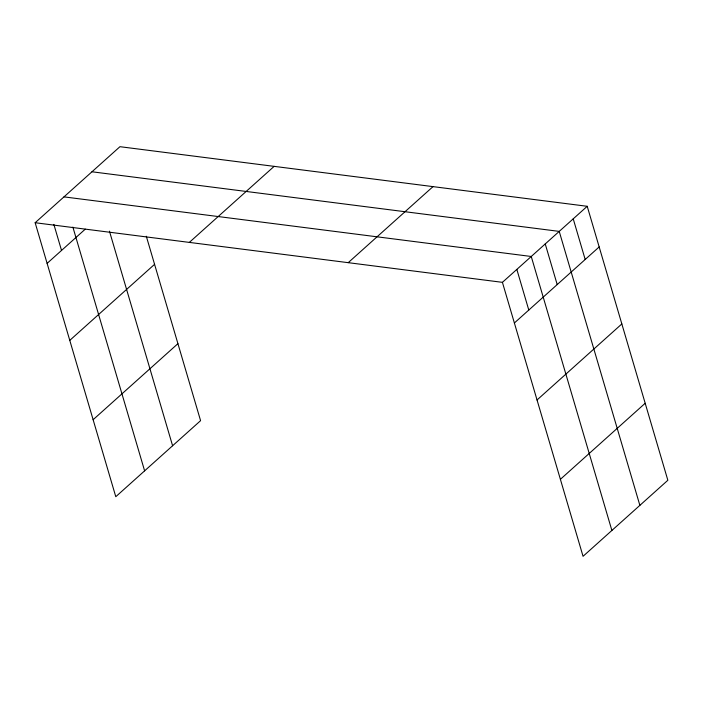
<?xml version="1.0" encoding="UTF-8"?>
<svg xmlns="http://www.w3.org/2000/svg" width="703" height="703" viewBox="0 0 703 703"><rect width="100%" height="100%" fill="white"/><g stroke="black" fill="none" stroke-linecap="round" stroke-linejoin="round"><path stroke-width="1.05" d="M146.303 236.234L200.583 420.658L115.784 496.705L35.15 222.728L119.949 146.69L587.216 206.295L667.85 480.272L583.051 556.31L502.417 282.342L587.216 206.295M47.11 263.37L85.274 229.152M69.773 340.375L154.572 264.328M189.344 242.403L274.144 166.356M93.121 419.709L177.921 343.662M348.222 262.667L433.013 186.62M514.376 322.985L599.176 246.938M537.039 399.981L621.839 323.934M560.388 479.314L645.187 403.267M91.961 171.778L559.228 231.392L639.871 505.36M63.982 196.875L531.248 256.481L611.882 530.457M35.15 222.728L502.417 282.342M573.226 218.844L585.186 259.486M545.238 243.932L557.198 284.583M516.837 269.407L528.797 310.058M109.44 231.155L172.595 445.755M72.875 227.095L144.616 470.852M53.859 224.389L61.53 250.444"/></g></svg>
